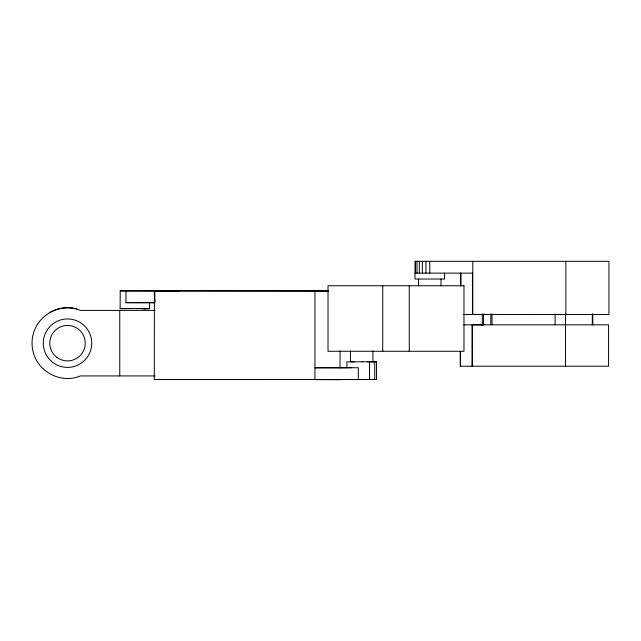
<?xml version="1.0" encoding="UTF-8"?>
<svg xmlns="http://www.w3.org/2000/svg" width="641" height="641" viewBox="0 0 641 641"><rect width="100%" height="100%" fill="white"/><g stroke="black" fill="none" stroke-linecap="round" stroke-linejoin="round"><path stroke-width="0.96" d="M367.597 361.804L376.451 361.812L376.467 379.544L154.297 379.528L154.393 290.87L328.529 290.958M314.979 290.878L314.963 379.6L340.034 379.696M472.449 314.435L472.449 273.13M472.794 261.304L472.794 314.435L565.859 314.507L565.859 261.304M482.296 324.827L482.296 313.986M483.514 324.827L483.514 313.986M490.83 324.827L490.83 313.986M592.805 324.827L592.805 313.986M123.008 308.65L120.139 308.617L120.212 290.87L154.793 290.87L154.777 302.616L125.932 302.664L125.956 290.846M143.704 308.706L149.441 308.682L149.489 302.752L125.932 302.664M358.327 379.544L358.319 367.718L314.971 367.774L340.026 367.822L340.05 350.867M155.138 310.404L80.301 310.404C64.693 303.546 45.247 310.885 36.801 325.436A35.463 35.463 0 0 0 36.801 360.907C45.247 375.458 64.693 382.797 80.301 375.93L155.138 375.93M120.179 290.886L179.176 291.014M120.139 308.617L128.056 308.593M149.489 302.752L154.425 302.824M149.441 308.682L139.201 308.609M475.446 314.507L487.545 314.483L483.891 314.507M481.559 324.851L482.769 324.827M340.026 367.822L346.973 367.806L346.909 361.845L362.149 361.804M350.443 351.004L350.451 361.836L353.992 361.82M376.451 361.812L372.605 361.828M346.917 367.75L351.572 367.734M125.965 308.593L123.689 308.609L124.394 308.633M143.664 308.69L145.956 308.658L141.725 308.625M483.987 324.827L472.417 324.851L472.417 366.203M414.991 273.13L472.794 273.13M328.168 291.03L154.393 290.87L154.777 302.616M125.916 308.577L130.604 308.593M463.587 314.507L483.146 314.443M555.507 314.507L608.95 314.507L608.95 261.304L414.991 261.304L414.991 279.035L444.55 279.035L444.55 273.13M463.772 324.827L608.573 324.827L608.573 366.203L460.23 366.203L460.23 351.428M362.037 361.812L369.472 361.796L369.488 379.536L376.467 379.544M154.297 379.528L369.488 379.536M129.274 308.577L133.44 308.593M133.016 308.585L136.87 308.593M369.865 361.804L372.902 361.812L372.894 350.98M136.373 308.601L140.587 308.601M592.316 313.994L592.316 324.827M374.705 361.804L374.729 379.536M565.482 313.986L565.482 366.203M555.13 313.986L555.13 324.827M492.048 313.986L492.048 324.827M472.072 324.851L472.072 366.203M460.927 273.13L460.927 285.934M460.607 273.13L460.607 285.934M460.55 351.428L460.55 366.203M441 279.035L441 285.934M429.774 261.304L429.774 273.13M425.945 261.304L425.945 273.13M422.379 261.304L422.379 273.13M419.318 261.304L419.318 273.13M418.541 279.035L418.541 285.934M416.971 261.304L416.971 273.13M415.496 261.304L415.496 273.13M409.262 285.742L409.262 351.268M382.733 285.742L382.733 351.268M119.755 310.404L119.755 375.93M49.782 312.455A35.463 35.463 0 0 1 76.696 308.914M463.972 285.742L328.024 285.742L328.024 351.268L463.972 351.268L463.972 285.742M51.576 361.428A24.238 24.238 0 0 0 91.294 347.847A24.238 24.238 0 0 0 59.677 320.236A24.238 24.238 0 0 0 51.576 361.428M57.025 357.47A17.732 17.732 0 0 0 85.141 345.106A17.732 17.732 0 0 0 60.382 326.934A17.732 17.732 0 0 0 57.025 357.47"/></g></svg>
